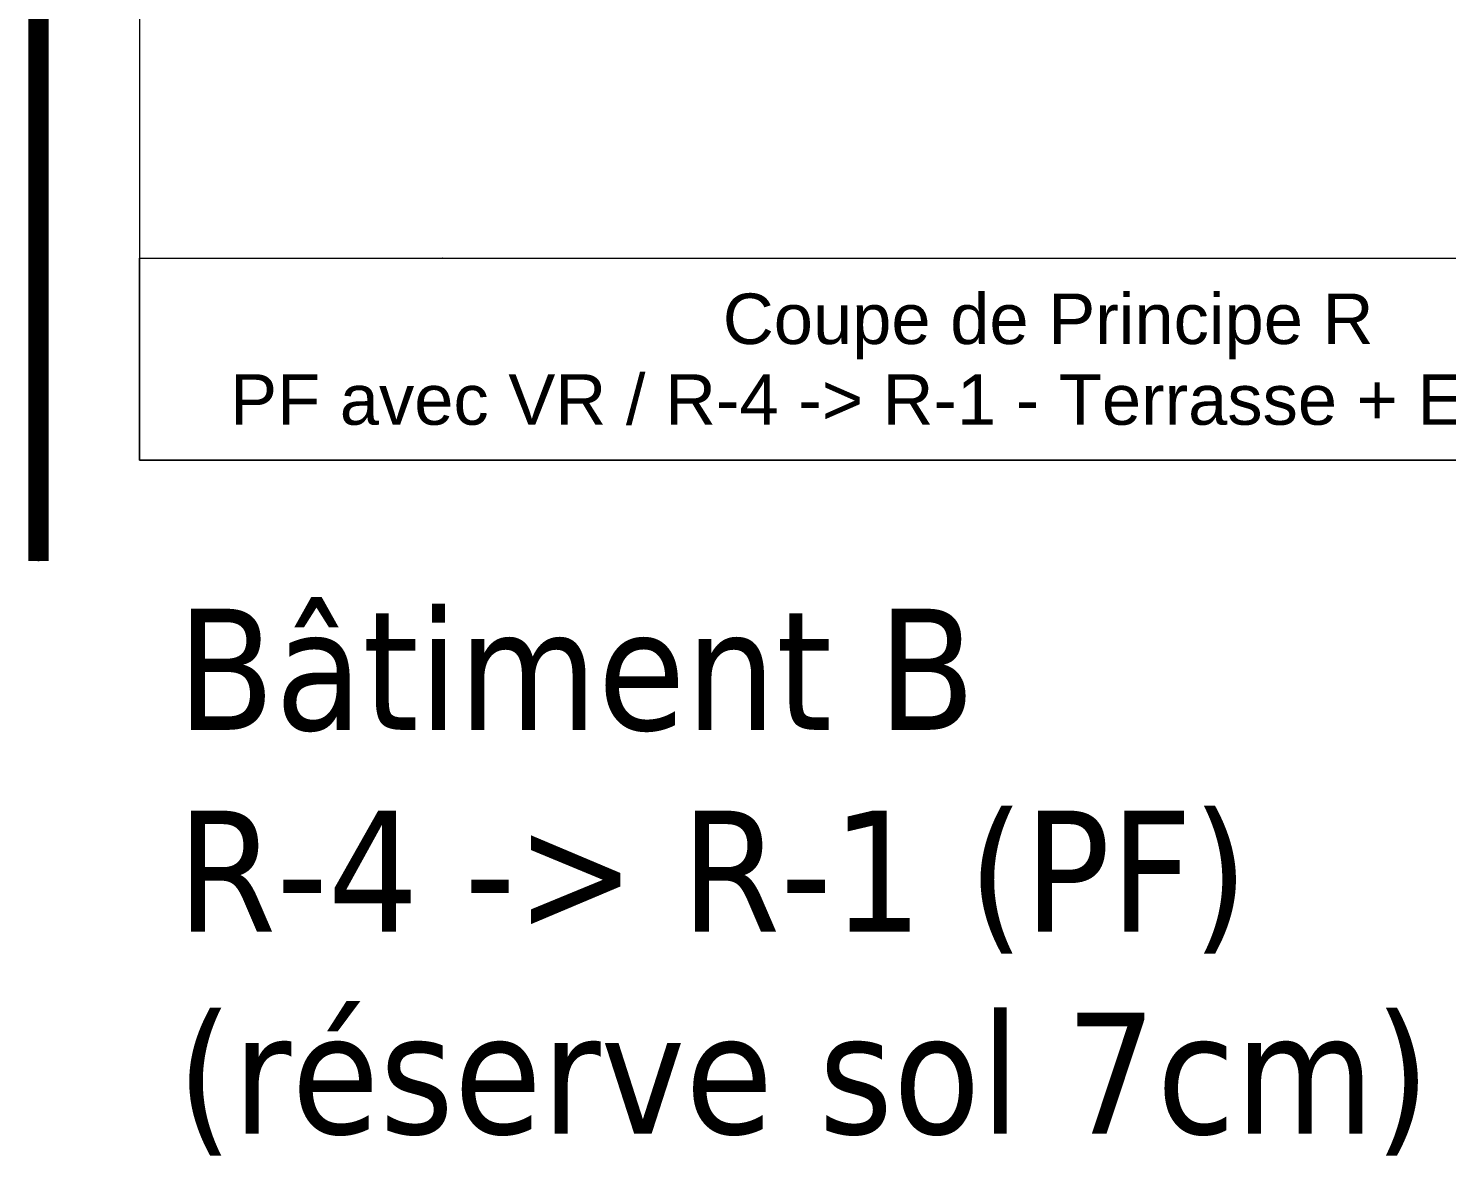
# Model space of a CAD drawing. Header units: millimetres. Extents: x -20000 to 230000, y -17405 to 25402.
# Drawn here: x 169950 to 176973, y -12945 to -7361 of the extents above; entities that cross this region are included whole.
import ezdxf
from ezdxf.enums import TextEntityAlignment as Align

# ---------------------------------------------------------------- set-up
doc = ezdxf.new("R2010")
doc.units = ezdxf.units.MM
doc.header["$PDMODE"] = 35
doc.header["$PDSIZE"] = 0.5
doc.layers.get('0').update_dxf_attribs({"lineweight": 13})
doc.layers.get('Defpoints').update_dxf_attribs({"true_color": 0xc2a584})
for name, color, linetype, lineweight in [('0 - 1 (validé)', 3, 'Continuous', 13), ('1 - Texte', 7, 'Continuous', 13), ('Texte', 7, 'Continuous', 13)]:
    doc.layers.add(name, color=color, linetype=linetype, lineweight=lineweight)
doc.layers.add('0 - Trame', color=1, linetype='Continuous', lineweight=0, plot=False)
doc.layers.add('Non visible', color=163, linetype='Continuous', lineweight=25, plot=False)
doc.styles.get("Standard").update_dxf_attribs({"font": 'ARIALUNI.TTF'})
doc.styles.add('Texte Poralu', font='tahomabd.ttf')

# ---------------------------------------------------------------- blocks, each defined once
blk = doc.blocks.new('Cadre Coupe_Elev')
for p in [(2000, 1500), (3500, 1500), (5000, 1500), (6500, 1500), (2000, 500), (3500, 500), (5000, 500), (6500, 500)]:
    blk.add_point(p)
at = {"layer": '0 - Trame'}
for points in [[(500, 500), (9500, 500), (9500, 9500), (500, 9500)], [(500, 1500), (9500, 1500), (9500, 500), (500, 500)]]:
    blk.add_lwpolyline(points, close=True, dxfattribs=at)
for p in [(0, 0), (10000, 0)]:
    blk.add_point(p, dxfattribs=at)
at = {"layer": 'Defpoints'}
for p in [(5000, 1200), (5000, 1000), (5000, 800)]:
    blk.add_point(p, dxfattribs=at)
at = {"color": 7}
blk.add_attdef('REPERE_1', text='', height=300, dxfattribs=at).set_placement((1000, 9000), align=Align.MIDDLE_CENTER)
at = {"layer": '1 - Texte', "color": 7}
for tag, p in [('DEFINITION1', (5000, 1200)), ('DEFINITION2', (5000, 800))]:
    blk.add_attdef(tag, text='', height=250, dxfattribs=at).set_placement(p, align=Align.MIDDLE_CENTER)
at = {"layer": 'Non visible', "style": 'Texte Poralu'}
for p in [(5447.1, 4905.8), (5447.1, 4605.8)]:
    blk.add_attdef('REPERE_2', text='', height=35, dxfattribs=at).set_placement(p, align=Align.MIDDLE_LEFT)

msp = doc.modelspace()

# ---------------------------------------------------------------- linework, layer by layer
at = {"const_width": 100}
msp.add_lwpolyline([(170000, -10000), (170000, 10000)], dxfattribs=at)

# ---------------------------------------------------------------- block references
at = {"layer": '0 - 1 (validé)'}
msp.add_blockref('Cadre Coupe_Elev', (160000, -10000), dxfattribs=at)
ref = msp.add_blockref('Cadre Coupe_Elev', (170000, -10000), dxfattribs=at)
ref.add_attrib('DEFINITION1', 'Coupe de Principe R', dxfattribs={"layer": '1 - Texte', "color": 7, "height": 250}).set_placement((175000, -8800), align=Align.MIDDLE_CENTER)
ref.add_attrib('DEFINITION2', 'PF avec VR / R-4 -> R-1 - Terrasse + Etanch. + Isol.', dxfattribs={"layer": '1 - Texte', "color": 7, "height": 250}).set_placement((175000, -9200), align=Align.MIDDLE_CENTER)

# ---------------------------------------------------------------- texts
at = {"layer": 'Texte', "insert": (170685.8, -10236.27), "char_height": 600, "attachment_point": 1, "style": 'Texte Poralu'}
msp.add_mtext_dynamic_manual_height_columns('Bâtiment B\\PR-4 -> R-1 (PF)\\P(réserve sol 7cm)', width=10059.0673, gutter_width=300, heights=[0], dxfattribs=at)

doc.saveas('drawing.dxf')
